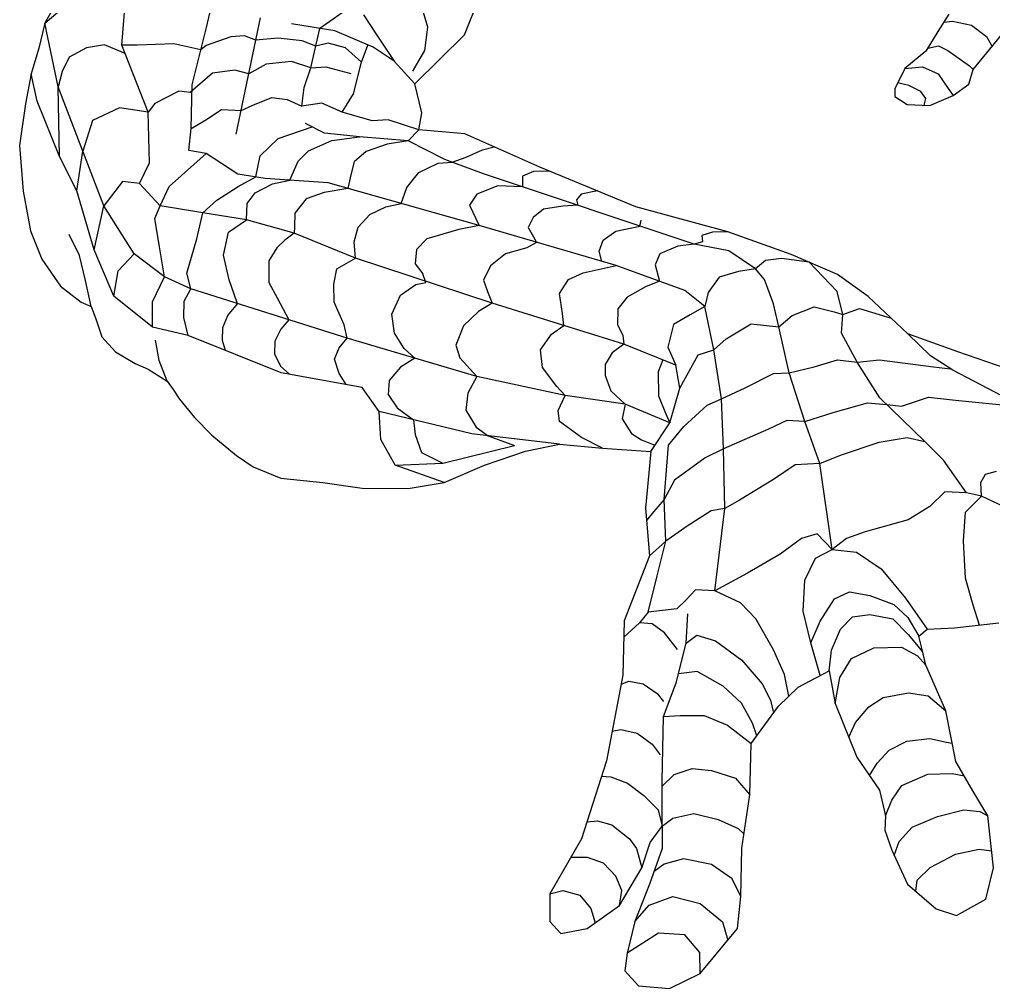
# Model space of a CAD drawing. Header units: centimetres. Extents: x 6588.4 to 6664.6, y 4791.3 to 4866.1.
# Drawn here: x 6588.38 to 6629.61, y 4791.32 to 4832.33 of the extents above; entities that cross this region are included whole.
import ezdxf

# ---------------------------------------------------------------- set-up
doc = ezdxf.new("R2010")
doc.units = ezdxf.units.CM

msp = doc.modelspace()

# ---------------------------------------------------------------- linework, layer by layer
for p, q in [((6607.214, 4831.679), (6608.026, 4833.683)), ((6590.183, 4833.484), (6589.457, 4832.182)), ((6592.708, 4831.249), (6592.871, 4833.156)), ((6596.294, 4831.995), (6596.627, 4833.383)), ((6605.667, 4832.013), (6605.328, 4833.16)), ((6589.457, 4832.182), (6590.209, 4832.817)), ((6602.466, 4832.91), (6601.091, 4831.952)), ((6597.559, 4827.484), (6598.59, 4832.4)), ((6602.948, 4832.526), (6603.454, 4831.761)), ((6627.719, 4832.564), (6627.257, 4831.822)), ((6589.457, 4832.182), (6589.201, 4831.115)), ((6590.019, 4829.488), (6589.457, 4832.182)), ((6595.691, 4829.571), (6596.294, 4831.995)), ((6601.736, 4831.848), (6599.895, 4832.144)), ((6600.708, 4830.281), (6601.091, 4831.952)), ((6605.536, 4831.023), (6605.667, 4832.013)), ((6627.503, 4832.217), (6627.87, 4832.267)), ((6627.87, 4832.267), (6628.673, 4832.098)), ((6628.673, 4832.098), (6629.307, 4831.619)), ((6597.328, 4831.595), (6596.289, 4831.227)), ((6597.907, 4831.648), (6597.328, 4831.595)), ((6598.392, 4831.458), (6597.907, 4831.648)), ((6599.327, 4831.542), (6598.392, 4831.458)), ((6600.353, 4831.424), (6599.327, 4831.542)), ((6603.347, 4831.158), (6601.736, 4831.848)), ((6603.454, 4831.761), (6604.235, 4830.567)), ((6605.11, 4829.607), (6607.214, 4831.679)), ((6627.257, 4831.822), (6626.744, 4830.996)), ((6628.742, 4830.218), (6629.905, 4831.622)), ((6629.307, 4831.619), (6629.549, 4831.192)), ((6589.201, 4831.115), (6588.881, 4830.027)), ((6591.224, 4831.138), (6590.48, 4830.738)), ((6591.976, 4831.262), (6591.224, 4831.138)), ((6592.848, 4830.895), (6591.976, 4831.262)), ((6593.833, 4828.404), (6592.708, 4831.249)), ((6593.362, 4831.245), (6592.708, 4831.249)), ((6594.916, 4831.3), (6593.362, 4831.245)), ((6596.058, 4831.048), (6594.916, 4831.3)), ((6596.289, 4831.227), (6596.058, 4831.048)), ((6600.921, 4831.208), (6600.353, 4831.424)), ((6601.444, 4831.332), (6600.921, 4831.208)), ((6602.18, 4831.135), (6601.444, 4831.332)), ((6602.855, 4830.531), (6602.18, 4831.135)), ((6602.855, 4830.531), (6603.128, 4831.252)), ((6604.235, 4830.567), (6603.347, 4831.158)), ((6626.824, 4831.125), (6627.278, 4831.225)), ((6627.278, 4831.225), (6627.672, 4831.014)), ((6590.48, 4830.738), (6590.185, 4830.138)), ((6605.028, 4830.15), (6605.536, 4831.023)), ((6626.744, 4830.996), (6625.853, 4830.259)), ((6627.672, 4831.014), (6628.588, 4830.366)), ((6598.828, 4830.442), (6598.093, 4830.029)), ((6599.897, 4830.556), (6598.828, 4830.442)), ((6600.708, 4830.281), (6599.897, 4830.556)), ((6600.431, 4829.452), (6600.708, 4830.281)), ((6600.708, 4830.281), (6601.344, 4830.325)), ((6601.344, 4830.325), (6602.41, 4830.051)), ((6602.518, 4829.183), (6602.855, 4830.531)), ((6605.11, 4829.607), (6604.235, 4830.567)), ((6625.853, 4830.259), (6626.602, 4830.324)), ((6626.602, 4830.324), (6627.264, 4830.028)), ((6628.588, 4830.366), (6628.742, 4830.218)), ((6588.881, 4830.027), (6588.633, 4828.759)), ((6589.134, 4828.88), (6588.881, 4830.027)), ((6590.185, 4830.138), (6590.019, 4829.488)), ((6596.547, 4830.06), (6595.61, 4829.246)), ((6597.496, 4830.182), (6596.547, 4830.06)), ((6598.093, 4830.029), (6597.496, 4830.182)), ((6625.853, 4830.259), (6625.432, 4829.396)), ((6627.264, 4830.028), (6627.687, 4829.408)), ((6628.561, 4829.597), (6628.742, 4830.218)), ((6591.065, 4826.756), (6590.019, 4829.488)), ((6590.08, 4826.536), (6590.019, 4829.488)), ((6595.647, 4827.714), (6595.691, 4829.571)), ((6600.326, 4828.664), (6600.431, 4829.452)), ((6605.407, 4828.378), (6605.11, 4829.607)), ((6625.785, 4829.592), (6625.554, 4829.646)), ((6626.024, 4829.535), (6625.785, 4829.592)), ((6626.531, 4829.282), (6626.024, 4829.535)), ((6627.899, 4829.116), (6628.561, 4829.597)), ((6595.124, 4829.295), (6594.113, 4828.775)), ((6595.61, 4829.246), (6595.124, 4829.295)), ((6598.261, 4828.713), (6599.057, 4829.035)), ((6599.057, 4829.035), (6599.716, 4828.943)), ((6602.046, 4828.408), (6602.518, 4829.183)), ((6625.432, 4829.396), (6625.432, 4829.076)), ((6625.432, 4829.076), (6625.954, 4828.735)), ((6626.743, 4828.986), (6626.531, 4829.282)), ((6626.916, 4828.695), (6627.899, 4829.116)), ((6627.687, 4829.408), (6627.899, 4829.116)), ((6588.633, 4828.759), (6588.382, 4827.001)), ((6590.08, 4826.536), (6589.134, 4828.88)), ((6594.113, 4828.775), (6593.833, 4828.404)), ((6597.769, 4828.486), (6598.261, 4828.713)), ((6599.716, 4828.943), (6600.326, 4828.664)), ((6601.181, 4828.795), (6600.326, 4828.664)), ((6602.046, 4828.408), (6601.181, 4828.795)), ((6625.954, 4828.735), (6626.916, 4828.695)), ((6626.672, 4828.705), (6626.743, 4828.986)), ((6592.617, 4828.596), (6591.478, 4828.054)), ((6593.833, 4828.404), (6592.617, 4828.596)), ((6593.879, 4826.27), (6593.833, 4828.404)), ((6596.272, 4828.086), (6596.93, 4828.53)), ((6596.93, 4828.53), (6597.511, 4828.499)), ((6597.511, 4828.499), (6597.769, 4828.486)), ((6603.31, 4828.038), (6602.046, 4828.408)), ((6605.28, 4827.658), (6605.407, 4828.378)), ((6591.478, 4828.054), (6591.065, 4826.756)), ((6595.647, 4827.714), (6596.272, 4828.086)), ((6601.292, 4827.52), (6600.482, 4827.925)), ((6603.984, 4828.088), (6603.31, 4828.038)), ((6605.28, 4827.658), (6603.984, 4828.088)), ((6595.55, 4826.782), (6595.647, 4827.714)), ((6599.333, 4827.295), (6600.766, 4827.783)), ((6602.776, 4827.366), (6601.292, 4827.52)), ((6605.28, 4827.658), (6604.839, 4827.193)), ((6607.23, 4827.488), (6605.28, 4827.658)), ((6610.411, 4826.089), (6607.23, 4827.488)), ((6588.382, 4827.001), (6588.536, 4825.069)), ((6598.571, 4826.564), (6599.333, 4827.295)), ((6600.61, 4826.779), (6601.603, 4827.218)), ((6601.603, 4827.218), (6602.776, 4827.366)), ((6604.839, 4827.193), (6602.776, 4827.366)), ((6603.941, 4827.055), (6603.062, 4826.745)), ((6604.839, 4827.193), (6603.941, 4827.055)), ((6606.381, 4826.403), (6604.839, 4827.193)), ((6590.807, 4825.082), (6591.065, 4826.756)), ((6591.951, 4824.442), (6591.065, 4826.756)), ((6594.72, 4825.261), (6596.289, 4826.656)), ((6596.289, 4826.656), (6595.55, 4826.782)), ((6597.626, 4825.792), (6596.289, 4826.656)), ((6598.386, 4825.671), (6598.571, 4826.564)), ((6600.171, 4826.341), (6600.61, 4826.779)), ((6603.062, 4826.745), (6602.542, 4826.306)), ((6607.29, 4826.508), (6607.973, 4826.818)), ((6607.973, 4826.818), (6608.478, 4826.939)), ((6590.807, 4825.082), (6590.08, 4826.536)), ((6593.468, 4825.388), (6593.879, 4826.27)), ((6599.824, 4825.534), (6600.171, 4826.341)), ((6602.542, 4826.306), (6602.412, 4825.757)), ((6605.291, 4825.85), (6606.098, 4826.247)), ((6606.098, 4826.247), (6606.695, 4826.289)), ((6608.026, 4825.804), (6606.381, 4826.403)), ((6606.695, 4826.289), (6607.29, 4826.508)), ((6598.783, 4825.608), (6597.626, 4825.792)), ((6602.412, 4825.757), (6602.277, 4825.184)), ((6604.781, 4825.229), (6605.291, 4825.85)), ((6616.935, 4822.823), (6608.026, 4825.804)), ((6610.136, 4825.906), (6609.668, 4825.705)), ((6610.843, 4825.91), (6610.136, 4825.906)), ((6614.475, 4824.405), (6610.411, 4826.089)), ((6592.744, 4825.477), (6591.951, 4824.442)), ((6593.468, 4825.388), (6592.744, 4825.477)), ((6594.336, 4824.452), (6593.468, 4825.388)), ((6597.644, 4825.265), (6598.386, 4825.671)), ((6598.363, 4824.997), (6599.093, 4825.377)), ((6601.453, 4825.418), (6598.783, 4825.608)), ((6599.093, 4825.377), (6599.824, 4825.534)), ((6607.837, 4823.609), (6601.453, 4825.418)), ((6609.668, 4825.705), (6609.677, 4825.252)), ((6588.536, 4825.069), (6588.846, 4823.388)), ((6591.546, 4822.58), (6590.807, 4825.082)), ((6594.336, 4824.452), (6594.72, 4825.261)), ((6596.735, 4824.681), (6597.644, 4825.265)), ((6598.024, 4824.545), (6598.363, 4824.997)), ((6601.274, 4825.008), (6600.52, 4824.736)), ((6602.277, 4825.184), (6601.274, 4825.008)), ((6604.537, 4824.544), (6604.781, 4825.229)), ((6607.739, 4824.942), (6607.43, 4824.473)), ((6608.623, 4825.29), (6607.739, 4824.942)), ((6609.677, 4825.252), (6608.623, 4825.29)), ((6612.155, 4824.945), (6611.965, 4824.697)), ((6612.841, 4825.082), (6612.155, 4824.945)), ((6596.141, 4824.155), (6596.735, 4824.681)), ((6597.985, 4823.855), (6598.024, 4824.545)), ((6600.52, 4824.736), (6600.038, 4824.134)), ((6603.889, 4824.408), (6604.537, 4824.544)), ((6611.965, 4824.697), (6612.015, 4824.47)), ((6591.546, 4822.58), (6591.951, 4824.442)), ((6593.237, 4822.414), (6591.951, 4824.442)), ((6594.109, 4823.904), (6594.336, 4824.452)), ((6596.141, 4824.155), (6594.336, 4824.452)), ((6595.883, 4823.051), (6596.141, 4824.155)), ((6597.985, 4823.855), (6596.141, 4824.155)), ((6600.038, 4824.134), (6600.018, 4823.562)), ((6603.209, 4824.073), (6603.889, 4824.408)), ((6607.43, 4824.473), (6607.837, 4823.609)), ((6610.568, 4824.309), (6610.12, 4823.954)), ((6611.381, 4824.43), (6610.568, 4824.309)), ((6612.015, 4824.47), (6611.381, 4824.43)), ((6618.363, 4823.35), (6614.475, 4824.405)), ((6594.313, 4822.717), (6594.109, 4823.904)), ((6597.226, 4823.332), (6597.985, 4823.855)), ((6600.002, 4823.287), (6597.985, 4823.855)), ((6602.724, 4823.543), (6603.209, 4824.073)), ((6610.12, 4823.954), (6609.914, 4823.534)), ((6614.637, 4823.592), (6614.689, 4823.837)), ((6588.846, 4823.388), (6589.329, 4822.19)), ((6597.013, 4822.365), (6597.226, 4823.332)), ((6600.002, 4823.287), (6599.609, 4822.986)), ((6600.018, 4823.562), (6600.002, 4823.287)), ((6602.606, 4822.226), (6600.002, 4823.287)), ((6602.547, 4822.926), (6602.724, 4823.543)), ((6606.982, 4823.448), (6605.625, 4823.052)), ((6607.837, 4823.609), (6606.982, 4823.448)), ((6613.631, 4821.916), (6607.837, 4823.609)), ((6609.914, 4823.534), (6610.138, 4823.132)), ((6613.086, 4822.994), (6613.627, 4823.375)), ((6613.627, 4823.375), (6614.637, 4823.592)), ((6617.719, 4823.334), (6617.268, 4823.193)), ((6618.363, 4823.35), (6617.719, 4823.334)), ((6621.046, 4822.386), (6618.363, 4823.35)), ((6590.927, 4822.344), (6590.484, 4823.229)), ((6595.461, 4821.594), (6595.883, 4823.051)), ((6599.609, 4822.986), (6599.276, 4822.673)), ((6602.606, 4822.226), (6602.547, 4822.926)), ((6605.625, 4823.052), (6605.192, 4822.6)), ((6610.268, 4822.899), (6609.858, 4822.674)), ((6610.138, 4823.132), (6610.268, 4822.899)), ((6612.925, 4822.533), (6613.086, 4822.994)), ((6617.294, 4822.922), (6616.935, 4822.823)), ((6617.268, 4823.193), (6617.294, 4822.922)), ((6592.373, 4820.616), (6591.546, 4822.58)), ((6594.523, 4821.443), (6594.313, 4822.717)), ((6599.276, 4822.673), (6598.943, 4822.119)), ((6605.192, 4822.6), (6605.135, 4821.998)), ((6609.858, 4822.674), (6608.956, 4822.413)), ((6613.026, 4822.093), (6612.925, 4822.533)), ((6616.249, 4822.741), (6615.488, 4822.419)), ((6616.935, 4822.823), (6616.249, 4822.741)), ((6618.4, 4822.54), (6616.935, 4822.823)), ((6619.534, 4821.784), (6618.4, 4822.54)), ((6589.329, 4822.19), (6590.121, 4821.05)), ((6591.182, 4821.29), (6590.927, 4822.344)), ((6592.565, 4821.7), (6593.237, 4822.414)), ((6594.523, 4821.443), (6593.237, 4822.414)), ((6597.253, 4821.311), (6597.013, 4822.365)), ((6598.943, 4822.119), (6598.943, 4821.202)), ((6601.815, 4821.779), (6602.606, 4822.226)), ((6608.387, 4820.327), (6602.606, 4822.226)), ((6608.956, 4822.413), (6608.325, 4821.901)), ((6615.488, 4822.419), (6615.295, 4821.942)), ((6619.958, 4822.133), (6619.534, 4821.784)), ((6620.64, 4822.213), (6619.958, 4822.133)), ((6621.812, 4822.057), (6620.64, 4822.213)), ((6623.005, 4821.543), (6621.046, 4822.386)), ((6622.985, 4820.816), (6621.812, 4822.057)), ((6592.373, 4820.616), (6592.565, 4821.7)), ((6601.687, 4821.133), (6601.815, 4821.779)), ((6605.135, 4821.998), (6605.456, 4821.564)), ((6608.325, 4821.901), (6608.023, 4821.296)), ((6611.623, 4821.332), (6612.244, 4821.612)), ((6612.244, 4821.612), (6613.631, 4821.916)), ((6616.545, 4820.866), (6613.631, 4821.916)), ((6613.631, 4821.916), (6613.631, 4821.916)), ((6615.295, 4821.942), (6615.466, 4821.255)), ((6618.816, 4821.672), (6617.995, 4821.432)), ((6619.534, 4821.784), (6618.816, 4821.672)), ((6619.912, 4821.335), (6619.534, 4821.784)), ((6591.416, 4820.181), (6591.182, 4821.29)), ((6594.007, 4820.376), (6594.523, 4821.443)), ((6595.637, 4820.929), (6594.523, 4821.443)), ((6595.637, 4820.929), (6595.461, 4821.594)), ((6597.471, 4820.707), (6597.253, 4821.311)), ((6598.943, 4821.202), (6599.286, 4820.557)), ((6605.154, 4821.113), (6605.588, 4821.197)), ((6605.588, 4821.197), (6605.456, 4821.564)), ((6608.023, 4821.296), (6608.194, 4820.823)), ((6611.242, 4820.731), (6611.623, 4821.332)), ((6615.466, 4821.255), (6614.882, 4821.014)), ((6617.995, 4821.432), (6617.534, 4820.771)), ((6620.295, 4820.304), (6619.912, 4821.335)), ((6624.302, 4820.608), (6623.005, 4821.543)), ((6590.121, 4821.05), (6590.991, 4820.374)), ((6595.355, 4820.411), (6595.637, 4820.929)), ((6602.258, 4818.843), (6595.637, 4820.929)), ((6601.707, 4820.369), (6601.687, 4821.133)), ((6604.506, 4820.659), (6605.154, 4821.113)), ((6608.194, 4820.823), (6608.387, 4820.327)), ((6614.882, 4821.014), (6614.108, 4820.576)), ((6617.392, 4820.189), (6616.545, 4820.866)), ((6623.231, 4819.85), (6622.985, 4820.816)), ((6590.991, 4820.374), (6591.416, 4820.181)), ((6594.012, 4819.314), (6592.373, 4820.616)), ((6594.012, 4819.314), (6594.007, 4820.376)), ((6595.334, 4819.715), (6595.355, 4820.411)), ((6597.616, 4820.305), (6597.471, 4820.707)), ((6599.286, 4820.557), (6599.782, 4819.623)), ((6604.149, 4819.858), (6604.506, 4820.659)), ((6611.363, 4819.89), (6611.242, 4820.731)), ((6614.108, 4820.576), (6613.709, 4820.086)), ((6617.534, 4820.771), (6617.392, 4820.189)), ((6625.982, 4819.025), (6624.302, 4820.608)), ((6591.416, 4820.181), (6591.61, 4819.659)), ((6597.206, 4819.801), (6597.616, 4820.305)), ((6602.128, 4819.409), (6601.707, 4820.369)), ((6607.813, 4819.969), (6607.182, 4819.365)), ((6608.387, 4820.327), (6607.813, 4819.969)), ((6611.428, 4819.381), (6608.387, 4820.327)), ((6613.709, 4820.086), (6613.696, 4819.403)), ((6617.392, 4820.189), (6616.772, 4819.83)), ((6617.766, 4818.347), (6617.392, 4820.189)), ((6620.519, 4819.321), (6620.295, 4820.304)), ((6621.091, 4819.808), (6622.023, 4820.168)), ((6622.023, 4820.168), (6622.87, 4819.956)), ((6623.231, 4819.85), (6623.93, 4820.104)), ((6623.93, 4820.104), (6625.277, 4819.689)), ((6591.61, 4819.659), (6591.861, 4818.906)), ((6595.518, 4818.963), (6595.334, 4819.715)), ((6596.992, 4819.303), (6597.206, 4819.801)), ((6599.782, 4819.623), (6599.45, 4819.224)), ((6604.255, 4819.056), (6604.149, 4819.858)), ((6611.428, 4819.381), (6611.363, 4819.89)), ((6616.772, 4819.83), (6616.071, 4819.429)), ((6620.519, 4819.321), (6621.091, 4819.808)), ((6622.87, 4819.956), (6623.231, 4819.85)), ((6623.17, 4819.062), (6623.231, 4819.85)), ((6595.518, 4818.963), (6594.012, 4819.314)), ((6596.972, 4818.753), (6596.992, 4819.303)), ((6599.45, 4819.224), (6599.186, 4818.718)), ((6602.258, 4818.843), (6602.128, 4819.409)), ((6607.182, 4819.365), (6606.853, 4818.55)), ((6610.902, 4819.009), (6611.428, 4819.381)), ((6613.96, 4818.593), (6611.428, 4819.381)), ((6613.696, 4819.403), (6613.915, 4818.965)), ((6616.071, 4819.429), (6615.831, 4818.468)), ((6618.295, 4818.813), (6619.354, 4819.448)), ((6619.354, 4819.448), (6620.519, 4819.321)), ((6620.963, 4817.371), (6620.519, 4819.321)), ((6591.861, 4818.906), (6592.441, 4818.268)), ((6594.289, 4817.9), (6594.139, 4818.758)), ((6599.457, 4817.383), (6595.518, 4818.963)), ((6597.097, 4818.329), (6596.972, 4818.753)), ((6601.913, 4818.439), (6602.258, 4818.843)), ((6607.738, 4817.218), (6602.258, 4818.843)), ((6604.661, 4818.409), (6604.255, 4819.056)), ((6610.441, 4818.348), (6610.902, 4819.009)), ((6613.915, 4818.965), (6613.96, 4818.593)), ((6617.766, 4818.347), (6618.295, 4818.813)), ((6623.835, 4817.824), (6623.17, 4819.062)), ((6628.099, 4818.26), (6625.982, 4819.025)), ((6626.937, 4818.098), (6625.982, 4819.025)), ((6599.186, 4818.718), (6599.176, 4818.181)), ((6601.717, 4817.95), (6601.913, 4818.439)), ((6605.109, 4817.997), (6604.661, 4818.409)), ((6606.853, 4818.55), (6607.024, 4818.012)), ((6610.521, 4817.607), (6610.441, 4818.348)), ((6613.96, 4818.593), (6613.475, 4818.223)), ((6616.166, 4817.705), (6613.96, 4818.593)), ((6615.831, 4818.468), (6616.166, 4817.705)), ((6617.109, 4818.135), (6617.766, 4818.347)), ((6618.092, 4816.283), (6617.766, 4818.347)), ((6592.441, 4818.268), (6593.272, 4817.766)), ((6594.632, 4817.026), (6594.289, 4817.9)), ((6599.176, 4818.181), (6599.43, 4817.665)), ((6601.913, 4817.352), (6601.717, 4817.95)), ((6605.109, 4817.997), (6604.512, 4817.619)), ((6607.024, 4818.012), (6607.738, 4817.218)), ((6613.475, 4818.223), (6613.177, 4817.731)), ((6615.611, 4817.929), (6615.41, 4817.426)), ((6616.326, 4816.725), (6617.109, 4818.135)), ((6622.019, 4817.636), (6623.006, 4817.926)), ((6623.006, 4817.926), (6623.835, 4817.824)), ((6623.835, 4817.824), (6624.787, 4817.926)), ((6624.787, 4817.926), (6627.072, 4817.636)), ((6627.883, 4817.497), (6626.937, 4818.098)), ((6630.686, 4817.379), (6628.099, 4818.26)), ((6593.272, 4817.766), (6593.827, 4817.527)), ((6593.827, 4817.527), (6594.632, 4817.026)), ((6599.43, 4817.665), (6599.806, 4817.319)), ((6604.512, 4817.619), (6604.033, 4817.054)), ((6611.122, 4816.805), (6610.521, 4817.607)), ((6613.177, 4817.731), (6613.177, 4817.264)), ((6616.326, 4816.725), (6616.166, 4817.705)), ((6620.963, 4817.371), (6622.019, 4817.636)), ((6624.802, 4816.313), (6623.835, 4817.824)), ((6627.072, 4817.636), (6627.794, 4817.544)), ((6630.857, 4815.929), (6627.883, 4817.497)), ((6602.883, 4816.758), (6599.457, 4817.383)), ((6602.209, 4816.881), (6601.913, 4817.352)), ((6607.738, 4817.218), (6607.352, 4816.517)), ((6611.48, 4816.413), (6607.738, 4817.218)), ((6613.177, 4817.264), (6613.41, 4816.617)), ((6615.41, 4817.426), (6615.43, 4816.405)), ((6619.096, 4816.737), (6620.296, 4817.345)), ((6620.296, 4817.345), (6620.963, 4817.371)), ((6621.628, 4815.316), (6620.963, 4817.371)), ((6594.632, 4817.026), (6594.893, 4816.678)), ((6594.893, 4816.678), (6595.154, 4816.265)), ((6603.608, 4815.735), (6602.883, 4816.758)), ((6604.033, 4817.054), (6603.99, 4816.456)), ((6611.48, 4816.413), (6611.122, 4816.805)), ((6615.906, 4815.265), (6616.326, 4816.725)), ((6618.092, 4816.283), (6619.096, 4816.737)), ((6595.154, 4816.265), (6595.785, 4815.482)), ((6603.99, 4816.456), (6604.37, 4815.902)), ((6607.352, 4816.517), (6607.278, 4815.804)), ((6611.182, 4815.784), (6611.48, 4816.413)), ((6614.016, 4816.051), (6611.48, 4816.413)), ((6613.41, 4816.617), (6614.016, 4816.051)), ((6615.43, 4816.405), (6615.731, 4815.664)), ((6617.489, 4816.01), (6618.092, 4816.283)), ((6618.183, 4814.168), (6618.092, 4816.283)), ((6626.706, 4814.47), (6624.802, 4816.313)), ((6625.709, 4815.97), (6626.864, 4816.348)), ((6626.864, 4816.348), (6627.995, 4816.224)), ((6604.37, 4815.902), (6605.065, 4815.388)), ((6614.016, 4816.051), (6613.887, 4815.424)), ((6615.906, 4815.265), (6614.016, 4816.051)), ((6616.502, 4815.101), (6617.489, 4816.01)), ((6622.82, 4815.697), (6624.276, 4816.115)), ((6624.276, 4816.115), (6625.092, 4816.032)), ((6625.092, 4816.032), (6625.709, 4815.97)), ((6627.995, 4816.224), (6630.857, 4815.929)), ((6595.785, 4815.482), (6596.525, 4814.742)), ((6603.682, 4814.562), (6603.608, 4815.735)), ((6607.534, 4814.8), (6603.608, 4815.735)), ((6607.278, 4815.804), (6607.709, 4815.075)), ((6611.242, 4815.323), (6611.182, 4815.784)), ((6613.887, 4815.424), (6614.288, 4814.803)), ((6615.731, 4815.664), (6615.906, 4815.265)), ((6621.628, 4815.316), (6622.82, 4815.697)), ((6605.065, 4815.388), (6605.132, 4814.771)), ((6607.709, 4815.075), (6608.216, 4814.718)), ((6612.164, 4814.642), (6611.242, 4815.323)), ((6615.109, 4814.055), (6615.906, 4815.265)), ((6615.856, 4814.319), (6616.502, 4815.101)), ((6620.86, 4815.358), (6620.08, 4814.994)), ((6621.628, 4815.316), (6620.86, 4815.358)), ((6622.263, 4813.534), (6621.628, 4815.316)), ((6596.525, 4814.742), (6597.57, 4813.872)), ((6605.132, 4814.771), (6605.393, 4813.999)), ((6611.238, 4814.357), (6607.534, 4814.8)), ((6608.216, 4814.718), (6609.34, 4814.304)), ((6613.056, 4814.185), (6612.164, 4814.642)), ((6614.288, 4814.803), (6614.709, 4814.542)), ((6620.08, 4814.994), (6618.183, 4814.168)), ((6624.766, 4814.437), (6625.949, 4814.634)), ((6625.949, 4814.634), (6626.706, 4814.47)), ((6604.282, 4813.463), (6603.682, 4814.562)), ((6606.304, 4813.55), (6609.34, 4814.304)), ((6609.803, 4814.06), (6611.238, 4814.357)), ((6611.238, 4814.357), (6613.056, 4814.185)), ((6614.709, 4814.542), (6615.28, 4814.315)), ((6615.674, 4812.023), (6615.856, 4814.319)), ((6623.139, 4813.895), (6624.766, 4814.437)), ((6627.492, 4813.685), (6626.706, 4814.47)), ((6597.57, 4813.872), (6598.266, 4813.394)), ((6605.393, 4813.999), (6606.304, 4813.55)), ((6608.071, 4813.465), (6609.803, 4814.06)), ((6613.056, 4814.185), (6615.109, 4814.055)), ((6615.109, 4814.055), (6614.879, 4811.649)), ((6617.404, 4813.774), (6616.105, 4812.839)), ((6618.183, 4814.168), (6617.404, 4813.774)), ((6618.243, 4811.63), (6618.183, 4814.168)), ((6622.263, 4813.534), (6623.139, 4813.895)), ((6598.266, 4813.394), (6599.441, 4812.915)), ((6604.282, 4813.463), (6606.304, 4813.55)), ((6606.356, 4812.73), (6604.282, 4813.463)), ((6606.356, 4812.73), (6608.071, 4813.465)), ((6621.211, 4813.49), (6620.298, 4812.87)), ((6622.263, 4813.534), (6621.211, 4813.49)), ((6622.774, 4809.897), (6622.263, 4813.534)), ((6628.461, 4812.292), (6627.492, 4813.685)), ((6629.068, 4812.734), (6629.267, 4813.083)), ((6629.267, 4813.083), (6629.74, 4813.22)), ((6599.441, 4812.915), (6601.226, 4812.741)), ((6601.226, 4812.741), (6602.891, 4812.503)), ((6604.833, 4812.486), (6606.356, 4812.73)), ((6616.105, 4812.839), (6615.674, 4812.023)), ((6620.298, 4812.87), (6618.863, 4811.99)), ((6629.097, 4812.151), (6629.068, 4812.734)), ((6602.891, 4812.503), (6604.833, 4812.486)), ((6627.552, 4812.342), (6626.911, 4811.726)), ((6628.461, 4812.292), (6627.552, 4812.342)), ((6628.418, 4811.478), (6629.097, 4812.151)), ((6629.097, 4812.151), (6628.461, 4812.292)), ((6630.546, 4811.48), (6629.097, 4812.151)), ((6615.674, 4812.023), (6615.217, 4811.494)), ((6615.74, 4810.254), (6615.674, 4812.023)), ((6618.863, 4811.99), (6618.243, 4811.63)), ((6626.911, 4811.726), (6625.998, 4811.16)), ((6614.879, 4811.649), (6615.047, 4809.631)), ((6615.217, 4811.494), (6614.922, 4811.132)), ((6617.656, 4811.534), (6616.645, 4810.881)), ((6618.243, 4811.63), (6617.656, 4811.534)), ((6617.819, 4808.151), (6618.243, 4811.63)), ((6628.337, 4810.274), (6628.418, 4811.478)), ((6625.998, 4811.16), (6624.174, 4810.642)), ((6616.645, 4810.881), (6615.74, 4810.254)), ((6622.152, 4810.568), (6621.487, 4810.371)), ((6622.774, 4809.897), (6622.152, 4810.568)), ((6624.174, 4810.642), (6623.385, 4810.371)), ((6615.74, 4810.254), (6615.047, 4809.631)), ((6615.372, 4808.791), (6615.74, 4810.254)), ((6621.487, 4810.371), (6620.575, 4809.706)), ((6623.385, 4810.371), (6622.774, 4809.897)), ((6628.428, 4808.684), (6628.337, 4810.274)), ((6620.575, 4809.706), (6619.194, 4808.892)), ((6622.069, 4809.53), (6622.774, 4809.897)), ((6622.774, 4809.897), (6623.803, 4809.794)), ((6623.803, 4809.794), (6624.861, 4809.075)), ((6615.047, 4809.631), (6613.982, 4806.885)), ((6621.628, 4808.605), (6622.069, 4809.53)), ((6619.194, 4808.892), (6617.819, 4808.151)), ((6624.861, 4809.075), (6625.89, 4807.841)), ((6614.985, 4807.252), (6615.372, 4808.791)), ((6621.554, 4807.297), (6621.628, 4808.605)), ((6628.755, 4807.542), (6628.428, 4808.684)), ((6617.001, 4808.192), (6616.579, 4807.743)), ((6617.819, 4808.151), (6617.001, 4808.192)), ((6618.895, 4807.647), (6617.819, 4808.151)), ((6622.877, 4807.811), (6623.509, 4808.105)), ((6623.509, 4808.105), (6624.376, 4807.958)), ((6616.579, 4807.743), (6616.211, 4807.389)), ((6619.549, 4806.966), (6618.895, 4807.647)), ((6622.274, 4806.871), (6622.877, 4807.811)), ((6624.376, 4807.958), (6625.39, 4807.576)), ((6625.89, 4807.841), (6626.805, 4806.532)), ((6614.985, 4807.252), (6614.631, 4806.803)), ((6616.211, 4807.389), (6614.985, 4807.252)), ((6616.601, 4805.939), (6616.671, 4807.181)), ((6621.878, 4805.946), (6621.554, 4807.297)), ((6625.39, 4807.576), (6625.978, 4807.018)), ((6629.018, 4806.703), (6628.755, 4807.542)), ((6613.982, 4806.885), (6613.926, 4804.587)), ((6614.631, 4806.803), (6613.965, 4806.191)), ((6615.155, 4806.754), (6614.631, 4806.803)), ((6620.299, 4805.659), (6619.549, 4806.966)), ((6621.878, 4805.946), (6622.274, 4806.871)), ((6623.127, 4806.533), (6623.641, 4807.047)), ((6623.641, 4807.047), (6624.376, 4807.15)), ((6624.376, 4807.15), (6625.346, 4806.959)), ((6625.346, 4806.959), (6626.007, 4806.284)), ((6625.978, 4807.018), (6626.453, 4806.228)), ((6627.961, 4806.59), (6629.838, 4806.791)), ((6615.678, 4806.375), (6615.155, 4806.754)), ((6616.238, 4805.663), (6615.678, 4806.375)), ((6622.745, 4805.637), (6623.127, 4806.533)), ((6626.453, 4806.228), (6626.805, 4806.532)), ((6626.805, 4806.532), (6627.961, 4806.59)), ((6616.601, 4805.939), (6617.056, 4806.272)), ((6617.056, 4806.272), (6617.846, 4806.04)), ((6617.846, 4806.04), (6618.95, 4805.223)), ((6622.277, 4804.574), (6621.878, 4805.946)), ((6626.007, 4806.284), (6626.61, 4805.574)), ((6626.574, 4805.724), (6626.453, 4806.228)), ((6616.181, 4804.26), (6616.601, 4805.939)), ((6620.762, 4804.61), (6620.299, 4805.659)), ((6622.647, 4804.771), (6622.745, 4805.637)), ((6623.601, 4805.283), (6624.538, 4805.74)), ((6624.538, 4805.74), (6625.708, 4805.763)), ((6625.708, 4805.763), (6626.399, 4805.4)), ((6626.748, 4805.002), (6626.574, 4805.724)), ((6618.95, 4805.223), (6619.822, 4804.215)), ((6623.098, 4804.488), (6623.601, 4805.283)), ((6626.399, 4805.4), (6626.748, 4805.002)), ((6617.063, 4804.73), (6616.276, 4804.641)), ((6618.164, 4804.117), (6617.063, 4804.73)), ((6621.347, 4804.078), (6622.647, 4804.771)), ((6622.647, 4804.771), (6622.907, 4803.385)), ((6627.585, 4803.068), (6626.748, 4805.002)), ((6613.926, 4804.587), (6613.227, 4800.957)), ((6613.852, 4804.203), (6614.173, 4804.33)), ((6614.173, 4804.33), (6614.782, 4804.21)), ((6620.946, 4803.691), (6620.762, 4804.61)), ((6622.907, 4803.385), (6623.098, 4804.488)), ((6614.782, 4804.21), (6615.367, 4803.801)), ((6615.638, 4802.826), (6616.181, 4804.26)), ((6618.947, 4803.397), (6618.164, 4804.117)), ((6619.822, 4804.215), (6620.176, 4803.521)), ((6620.509, 4803.27), (6621.347, 4804.078)), ((6615.367, 4803.801), (6615.648, 4803.465)), ((6620.176, 4803.521), (6620.281, 4803.049)), ((6624.332, 4803.248), (6624.935, 4803.632)), ((6624.935, 4803.632), (6626.017, 4803.84)), ((6626.017, 4803.84), (6626.838, 4803.705)), ((6626.838, 4803.705), (6627.585, 4803.068)), ((6619.413, 4802.551), (6618.947, 4803.397)), ((6619.354, 4801.682), (6620.509, 4803.27)), ((6622.907, 4803.385), (6623.831, 4801.105)), ((6623.771, 4802.572), (6624.332, 4803.248)), ((6628.018, 4800.931), (6627.585, 4803.068)), ((6615.586, 4800.114), (6615.638, 4802.826)), ((6615.638, 4802.826), (6616.343, 4802.868)), ((6616.343, 4802.868), (6617.36, 4802.868)), ((6617.36, 4802.868), (6618.355, 4802.466)), ((6613.469, 4802.214), (6613.835, 4802.283)), ((6613.835, 4802.283), (6614.522, 4802.133)), ((6618.355, 4802.466), (6619.354, 4801.682)), ((6619.592, 4802.009), (6619.413, 4802.551)), ((6623.486, 4801.955), (6623.771, 4802.572)), ((6614.522, 4802.133), (6615.16, 4801.655)), ((6625.944, 4801.793), (6626.911, 4801.907)), ((6626.911, 4801.907), (6627.618, 4801.751)), ((6615.16, 4801.655), (6615.499, 4801.212)), ((6619.296, 4799.517), (6619.354, 4801.682)), ((6624.686, 4800.857), (6625.195, 4801.408)), ((6625.195, 4801.408), (6625.944, 4801.793)), ((6627.618, 4801.751), (6627.863, 4801.697)), ((6623.831, 4801.105), (6624.784, 4799.719)), ((6613.227, 4800.957), (6612.171, 4797.65)), ((6616.089, 4800.371), (6616.851, 4800.625)), ((6616.851, 4800.625), (6617.677, 4800.54)), ((6624.361, 4800.333), (6624.686, 4800.857)), ((6628.74, 4799.69), (6628.018, 4800.931)), ((6613.019, 4800.306), (6613.416, 4800.28)), ((6613.416, 4800.28), (6614.114, 4800.011)), ((6615.586, 4799.884), (6616.089, 4800.371)), ((6617.677, 4800.54), (6618.693, 4800.223)), ((6618.693, 4800.223), (6619.296, 4799.517)), ((6625.733, 4799.916), (6626.835, 4800.389)), ((6626.835, 4800.389), (6627.865, 4800.42)), ((6627.865, 4800.42), (6628.375, 4800.318)), ((6614.114, 4800.011), (6614.811, 4799.483)), ((6615.586, 4798.189), (6615.586, 4800.114)), ((6625.311, 4799.288), (6625.733, 4799.916)), ((6614.811, 4799.483), (6615.419, 4798.875)), ((6618.95, 4797.265), (6619.296, 4799.517)), ((6624.784, 4799.719), (6625.044, 4798.622)), ((6629.376, 4798.622), (6628.74, 4799.69)), ((6625.044, 4798.622), (6625.311, 4799.288)), ((6615.419, 4798.875), (6615.586, 4798.189)), ((6615.586, 4798.189), (6616.032, 4798.522)), ((6616.032, 4798.522), (6616.92, 4798.732)), ((6616.92, 4798.732), (6617.958, 4798.476)), ((6625.044, 4798.622), (6625.015, 4798.016)), ((6626.166, 4798.145), (6627.237, 4798.598)), ((6627.237, 4798.598), (6628.36, 4798.876)), ((6628.36, 4798.876), (6629.029, 4798.814)), ((6629.029, 4798.814), (6629.376, 4798.622)), ((6629.607, 4796.428), (6629.376, 4798.622)), ((6612.403, 4798.377), (6612.845, 4798.41)), ((6612.845, 4798.41), (6613.453, 4798.244)), ((6613.453, 4798.244), (6614.205, 4797.658)), ((6615.081, 4797.503), (6615.586, 4798.189)), ((6615.586, 4798.189), (6615.586, 4797.251)), ((6617.958, 4798.476), (6618.801, 4798.085)), ((6625.62, 4797.548), (6626.166, 4798.145)), ((6618.801, 4798.085), (6619.041, 4797.86)), ((6625.015, 4798.016), (6625.304, 4797.179)), ((6612.171, 4797.65), (6610.834, 4795.328)), ((6614.205, 4797.658), (6614.504, 4797.249)), ((6614.72, 4796.421), (6615.081, 4797.503)), ((6625.411, 4796.946), (6625.62, 4797.548)), ((6614.504, 4797.249), (6614.72, 4796.421)), ((6615.586, 4797.251), (6615.045, 4795.736)), ((6618.921, 4795.216), (6618.95, 4797.265)), ((6625.304, 4797.179), (6625.968, 4795.735)), ((6626.928, 4796.436), (6627.999, 4797.003)), ((6627.999, 4797.003), (6628.998, 4797.219)), ((6628.998, 4797.219), (6629.531, 4797.149)), ((6612.425, 4796.862), (6611.715, 4796.857)), ((6613.099, 4796.63), (6612.425, 4796.862)), ((6613.619, 4796.077), (6613.099, 4796.63)), ((6615.671, 4796.581), (6615.251, 4796.27)), ((6616.483, 4796.807), (6615.671, 4796.581)), ((6617.672, 4796.566), (6616.483, 4796.807)), ((6618.545, 4795.964), (6617.672, 4796.566)), ((6613.874, 4795.469), (6613.619, 4796.077)), ((6613.782, 4794.834), (6614.72, 4796.421)), ((6626.382, 4795.911), (6626.928, 4796.436)), ((6629.289, 4795.1), (6629.607, 4796.428)), ((6615.045, 4795.736), (6614.432, 4794.149)), ((6618.921, 4795.216), (6618.545, 4795.964)), ((6625.968, 4795.735), (6627.181, 4794.696)), ((6626.316, 4795.437), (6626.382, 4795.911)), ((6610.834, 4795.328), (6610.823, 4794.149)), ((6610.834, 4795.328), (6611.385, 4795.461)), ((6611.385, 4795.461), (6612.1, 4795.269)), ((6612.1, 4795.269), (6612.568, 4794.705)), ((6613.782, 4794.834), (6613.874, 4795.469)), ((6612.411, 4793.86), (6613.782, 4794.834)), ((6614.432, 4794.149), (6615.038, 4794.851)), ((6615.038, 4794.851), (6616.032, 4795.212)), ((6616.032, 4795.212), (6617.191, 4794.911)), ((6617.191, 4794.911), (6618.139, 4794.144)), ((6618.777, 4793.859), (6618.921, 4795.216)), ((6628.047, 4794.407), (6629.289, 4795.1)), ((6612.568, 4794.705), (6612.752, 4794.103)), ((6627.181, 4794.696), (6628.047, 4794.407)), ((6610.823, 4794.149), (6611.292, 4793.644)), ((6614.432, 4794.149), (6614.107, 4792.814)), ((6618.139, 4794.144), (6618.359, 4793.358)), ((6611.292, 4793.644), (6612.411, 4793.86)), ((6615.43, 4793.663), (6614.107, 4792.814)), ((6616.543, 4793.587), (6615.43, 4793.663)), ((6617.176, 4792.85), (6616.543, 4793.587)), ((6617.188, 4791.954), (6618.777, 4793.859)), ((6614.107, 4792.814), (6614.011, 4792.069)), ((6617.188, 4791.954), (6617.176, 4792.85)), ((6614.011, 4792.069), (6614.589, 4791.434)), ((6615.889, 4791.318), (6617.188, 4791.954)), ((6614.589, 4791.434), (6615.889, 4791.318))]:
    msp.add_line(p, q)

doc.saveas('drawing.dxf')
